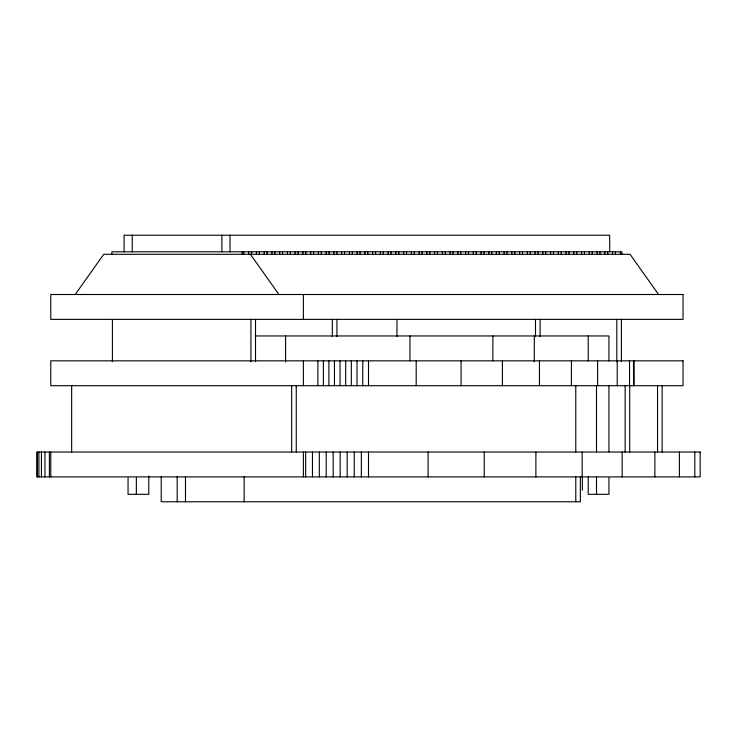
<?xml version="1.0" encoding="UTF-8"?>
<svg xmlns="http://www.w3.org/2000/svg" width="737" height="737" viewBox="0 0 737 737"><rect width="100%" height="100%" fill="white"/><g stroke="black" fill="none" stroke-linecap="round" stroke-linejoin="round"><path stroke-width="1.11" d="M396.967 336.523L396.976 319.37M535.495 336.533L535.495 319.379M540.092 336.533L540.092 319.379M75.211 294.505L103.733 254.293L630.071 254.293L658.583 294.505M255.057 335.961L608.946 335.961L608.946 360.835M250.405 254.293L278.927 294.505M694.807 452.03L694.807 476.903M679.403 452.03L679.403 476.903M662.139 385.7L662.139 452.03M657.551 385.7L657.551 452.03M654.871 452.03L654.871 476.903M633.82 360.835L633.82 385.7M633.7 360.835L633.7 385.7M633.479 360.835L633.599 385.7M629.72 385.709L629.72 452.039M629.545 360.835L629.545 385.7M625.133 385.709L625.133 452.039M622.148 452.03L622.148 476.903M621.917 254.293L621.917 251.805L111.886 251.805L111.886 254.293M621.402 319.379L621.402 361.692M620.462 251.805L620.462 254.293M617.228 360.835L617.228 385.7M616.805 319.379L616.805 361.692M615.469 251.805L615.469 254.293M612.567 251.805L612.567 254.293M609.692 251.805L609.692 235.223L124.102 235.223L124.102 251.805M608.946 385.598L608.946 451.726M608.946 477.862L608.946 494.315L588.218 494.315L588.218 476.848M607.73 251.805L607.73 254.293M604.819 251.805L604.819 254.293M599.982 251.805L599.982 254.293M597.596 360.835L597.596 385.7M597.071 251.805L597.071 254.293M596.509 385.598L596.509 451.726M596.509 476.848L596.509 494.315M592.235 251.805L592.235 254.293M589.324 251.805L589.324 254.293M588.218 335.961L588.218 360.835M584.487 251.805L584.487 254.293M582.359 476.185L582.359 490.114M582.175 452.03L582.175 476.903M581.576 251.805L581.576 254.293M580.351 476.627L580.351 501.777L161.219 501.777L161.219 476.903M576.739 251.805L576.739 254.293M575.781 385.7L575.781 452.03M575.781 476.903L575.781 501.777M573.837 251.805L573.837 254.293M571.424 360.835L571.424 385.7M568.992 251.805L568.992 254.293M566.09 251.805L566.09 254.293M561.253 251.805L561.253 254.293M558.342 251.805L558.342 254.293M553.505 251.805L553.505 254.293M550.594 251.805L550.594 254.293M545.758 251.805L545.758 254.293M542.847 251.805L542.847 254.293M539.447 360.835L539.447 385.7M538.01 251.805L538.01 254.293M535.891 452.03L535.891 476.903M535.099 251.805L535.099 254.293M534.325 335.961L534.325 361.959M530.262 251.805L530.262 254.293M527.351 251.805L527.351 254.293M522.515 251.805L522.515 254.293M519.613 251.805L519.613 254.293M514.776 251.805L514.776 254.293M511.865 251.805L511.865 254.293M507.028 251.805L507.028 254.293M504.117 251.805L504.117 254.293M502.413 360.835L502.413 385.7M499.281 251.805L499.281 254.293M496.369 251.805L496.369 254.293M492.869 335.961L492.869 360.835M491.745 251.805L491.745 254.293M488.843 251.805L488.843 254.293M484.227 452.03L484.227 476.903M483.997 251.805L483.997 254.293M481.095 251.805L481.095 254.293M476.259 251.805L476.259 254.293M473.347 251.805L473.347 254.293M468.511 251.805L468.511 254.293M465.6 251.805L465.6 254.293M461.086 360.835L461.086 385.7M460.763 251.805L460.763 254.293M457.852 251.805L457.852 254.293M453.015 251.805L453.015 254.293M450.104 251.805L450.104 254.293M445.268 251.805L445.268 254.293M442.366 251.805L442.366 254.293M437.52 251.805L437.52 254.293M434.618 251.805L434.618 254.293M429.782 251.805L429.782 254.293M428.114 452.03L428.114 476.903M426.87 251.805L426.87 254.293M422.034 251.805L422.034 254.293M419.123 251.805L419.123 254.293M416.193 360.835L416.193 385.7M414.286 251.805L414.286 254.293M411.375 251.805L411.375 254.293M409.956 335.961L409.956 360.835M406.538 251.805L406.538 254.293M403.627 251.805L403.627 254.293M398.791 251.805L398.791 254.293M395.88 251.805L395.88 254.293M391.043 251.805L391.043 254.293M388.141 251.805L388.141 254.293M383.304 251.805L383.304 254.293M380.393 251.805L380.393 254.293M375.557 251.805L375.557 254.293M372.646 251.805L372.646 254.293M368.5 360.835L368.5 385.7M368.5 452.03L368.5 476.903M367.809 251.805L367.809 254.293M364.898 251.805L364.898 254.293M362.751 360.835L362.751 385.7M361.351 452.03L361.351 476.903M360.061 251.805L360.061 254.293M357.15 251.805L357.15 254.293M357.021 360.835L357.021 385.7M354.248 452.03L354.248 476.903M352.314 251.805L352.314 254.293M351.328 360.835L351.328 385.7M349.402 251.805L349.402 254.293M347.173 452.03L347.173 476.903M345.671 360.835L345.671 385.7M344.566 251.805L344.566 254.293M341.664 251.805L341.664 254.293M340.043 360.835L340.043 385.7M340.153 452.03L340.153 476.903M336.827 251.805L336.827 254.293M336.92 319.379L336.92 336.533M334.451 360.835L334.451 385.7M333.916 251.805L333.916 254.293M333.17 452.03L333.17 476.903M332.332 319.379L332.332 336.533M329.08 251.805L329.08 254.293M328.895 360.835L328.895 385.7M326.224 452.03L326.224 476.903M326.169 251.805L326.169 254.293M323.377 360.835L323.377 385.7M321.332 251.805L321.332 254.293M319.324 452.03L319.324 476.903M318.421 251.805L318.421 254.293M317.887 360.835L317.887 385.7M313.584 251.805L313.584 254.293M312.47 452.03L312.47 476.903M310.673 251.805L310.673 254.293M305.837 251.805L305.837 254.293M305.662 452.03L305.662 476.903M303.377 294.505L303.377 319.379M303.377 360.835L303.377 385.7M303.377 452.03L303.377 476.903M302.925 251.805L302.925 254.293M298.089 251.805L298.089 254.293M296.265 385.7L296.265 452.03M295.187 251.805L295.187 254.293M291.668 385.7L291.668 452.03M290.341 251.805L290.341 254.293M287.439 251.805L287.439 254.293M285.587 335.961L285.587 361.959M282.603 251.805L282.603 254.293M279.692 251.805L279.692 254.293M274.855 251.805L274.855 254.293M271.944 251.805L271.944 254.293M267.107 251.805L267.107 254.293M264.196 251.805L264.196 254.293M259.36 251.805L259.36 254.293M256.448 251.805L256.448 254.293M255.518 319.379L255.518 361.692M251.612 251.805L251.612 254.293M250.93 319.379L250.93 361.692M248.71 251.805L248.71 254.293M244.131 476.903L244.131 501.777M243.717 251.805L243.717 254.293M242.261 251.805L242.261 254.293M230.036 235.223L230.036 251.805M221.892 235.223L221.892 251.805M185.484 476.627L185.484 501.777M177.193 476.627L177.193 501.777M148.782 476.019L148.782 494.315L128.054 494.315L128.054 477.862M136.345 477.862L136.345 494.315M132.255 235.223L132.255 251.805M112.402 319.379L112.402 361.692M71.655 385.7L71.655 452.03M50.77 452.03L50.77 476.903M49.397 452.03L49.397 476.903M44.957 452.03L44.957 476.903M41.456 452.03L41.456 476.903M38.914 452.03L38.914 476.903M37.375 452.03L37.375 476.903M683.033 294.505L50.77 294.505L50.77 319.379L683.033 319.379L683.033 294.505M683.033 360.835L50.77 360.835L50.77 385.7L683.033 385.7L683.033 360.835M700.15 452.03L36.85 452.03L36.85 476.903L700.15 476.903L700.15 452.03"/></g></svg>
